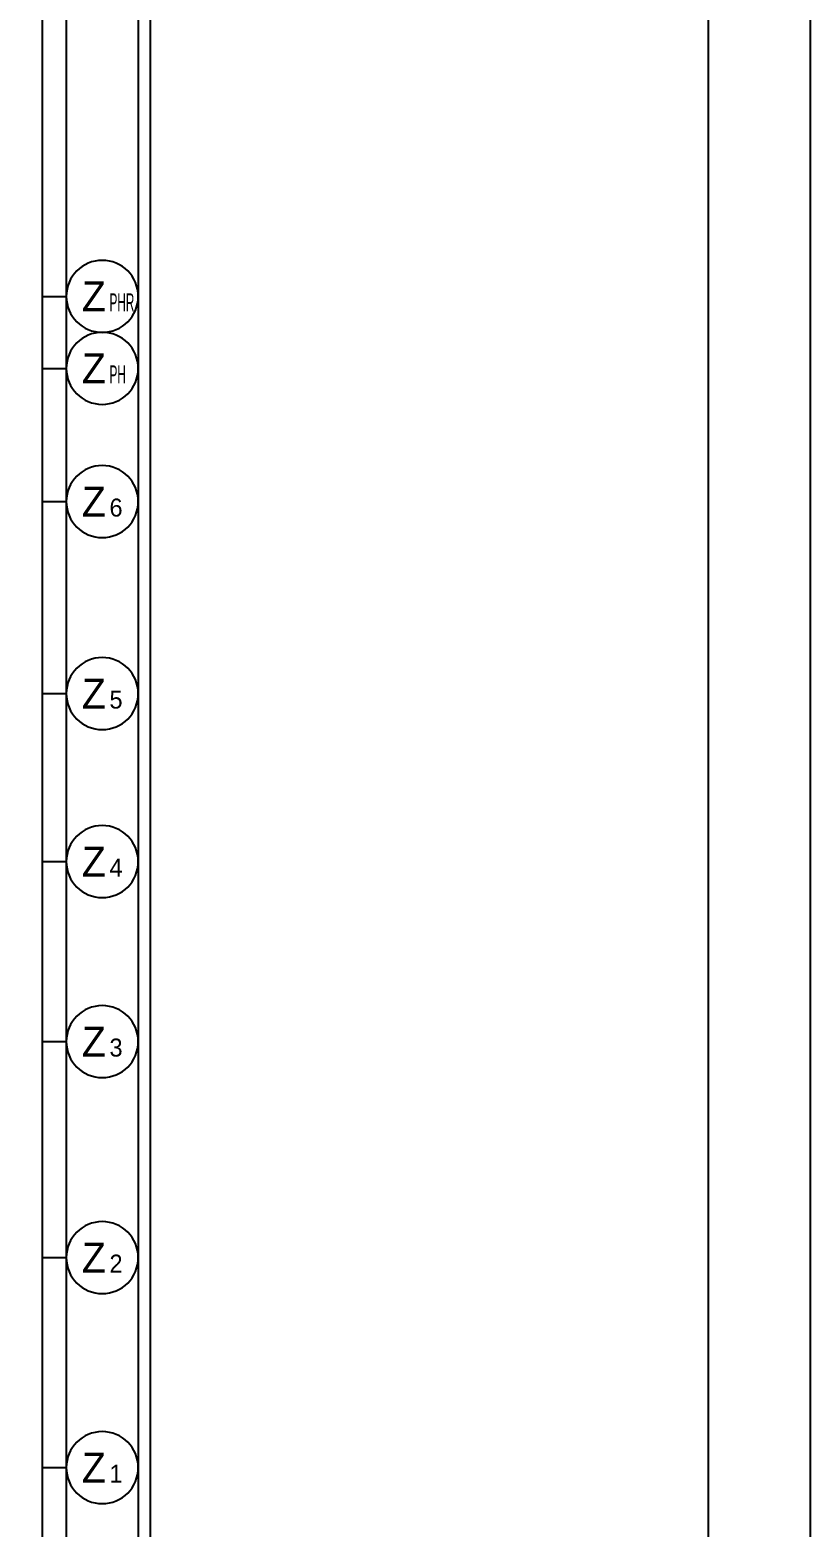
# Model space of a CAD drawing. Extents: x -430745 to 210250, y 0 to 148500.
# Drawn here: x 177734 to 210250, y 35253 to 97630 of the extents above; entities that cross this region are included whole.
import ezdxf
from ezdxf.enums import TextEntityAlignment as Align

# ---------------------------------------------------------------- set-up
doc = ezdxf.new("R2010")
doc.units = 0
doc.header["$LTSCALE"] = 250
doc.header["$MEASUREMENT"] = 0
doc.layers.add('A-DIM', color=7, linetype='CONTINUOUS')
doc.layers.add('A-SYM-BUB', color=3, linetype='CONTINUOUS')
doc.layers.add('NOPLOT', color=193, linetype='CONTINUOUS', plot=False)
doc.styles.add('Gtx', font='')
doc.styles.get('Gtx').set_extended_font_data('Dotum')

# ---------------------------------------------------------------- blocks, each defined once
blk = doc.blocks.new('A-CEN-EAST1')
at = {"layer": 'A-SYM-BUB', "color": 7, "elevation": 0}
for points in [[(14898575.2, -223625.9), (14899575.2, -223625.9, 1), (14902575.2, -223625.9, 1), (14899575.2, -223625.9, 0)], [(14898575.2, -226625.9), (14899575.2, -226625.9, 1), (14902575.2, -226625.9, 1), (14899575.2, -226625.9, 0)], [(14898575.2, -232175.9), (14899575.2, -232175.9, 1), (14902575.2, -232175.9, 1), (14899575.2, -232175.9, 0)], [(14898575.2, -240175.9), (14899575.2, -240175.9, 1), (14902575.2, -240175.9, 1), (14899575.2, -240175.9, 0)], [(14898575.2, -247175.9), (14899575.2, -247175.9, 1), (14902575.2, -247175.9, 1), (14899575.2, -247175.9, 0)], [(14898575.2, -254675.9), (14899575.2, -254675.9, 1), (14902575.2, -254675.9, 1), (14899575.2, -254675.9, 0)], [(14898575.2, -263675.9), (14899575.2, -263675.9, 1), (14902575.2, -263675.9, 1), (14899575.2, -263675.9, 0)], [(14898575.2, -272425.9), (14899575.2, -272425.9, 1), (14902575.2, -272425.9, 1), (14899575.2, -272425.9, 0)]]:
    blk.add_lwpolyline(points, format="xyb", dxfattribs=at)
at = {"layer": 'A-SYM-BUB', "style": 'Gtx'}
for p in [(14901225.2, -224250, 0), (14901225.2, -227250, 0), (14901225.2, -232800, 0), (14901225.2, -240800, 0), (14901225.2, -247800, 0), (14901225.2, -255300, 0), (14901225.2, -264300, 0), (14901225.2, -273050, 0)]:
    blk.add_text('Z', height=1250, dxfattribs=at).set_placement(p, align=Align.RIGHT)
at = {"layer": 'A-SYM-BUB', "style": 'Gtx', "width": 0.5}
for s, p in [('PHR', (14901375.2, -224250, 0)), ('PH', (14901375.2, -227250, 0))]:
    blk.add_text(s, height=750, dxfattribs=at).set_placement(p)
at = {"layer": 'A-SYM-BUB', "style": 'Gtx'}
for s, p in [('6', (14901375.2, -232800, 0)), ('5', (14901375.2, -240800, 0)), ('4', (14901375.2, -247800, 0)), ('3', (14901375.2, -255300, 0)), ('2', (14901375.2, -264300, 0)), ('1', (14901375.2, -273050, 0))]:
    blk.add_text(s, height=750, dxfattribs=at).set_placement(p)

msp = doc.modelspace()

# ---------------------------------------------------------------- linework, layer by layer
at = {"layer": 'NOPLOT'}
for points in [[(0, 148500), (210250, 148500), (210250, 0), (0, 0)], [(206000, 4250), (7750, 4250), (7750, 144250), (206000, 144250)], [(8250, 143750), (182250, 143750), (182250, 4750), (8250, 4750)], [(11250, 140750), (179250, 140750), (179250, 7750), (11250, 7750)], [(12250, 139750), (178250, 139750), (178250, 8750), (12250, 8750)]]:
    msp.add_lwpolyline(points, close=True, dxfattribs=at)
msp.add_lwpolyline([(182750, 144250), (182750, 4250)], dxfattribs=at)

# ---------------------------------------------------------------- block references
at = {"layer": 'A-DIM'}
msp.add_blockref('A-CEN-EAST1', (-14720325.2, 310154.8), dxfattribs=at)

doc.saveas('drawing.dxf')
